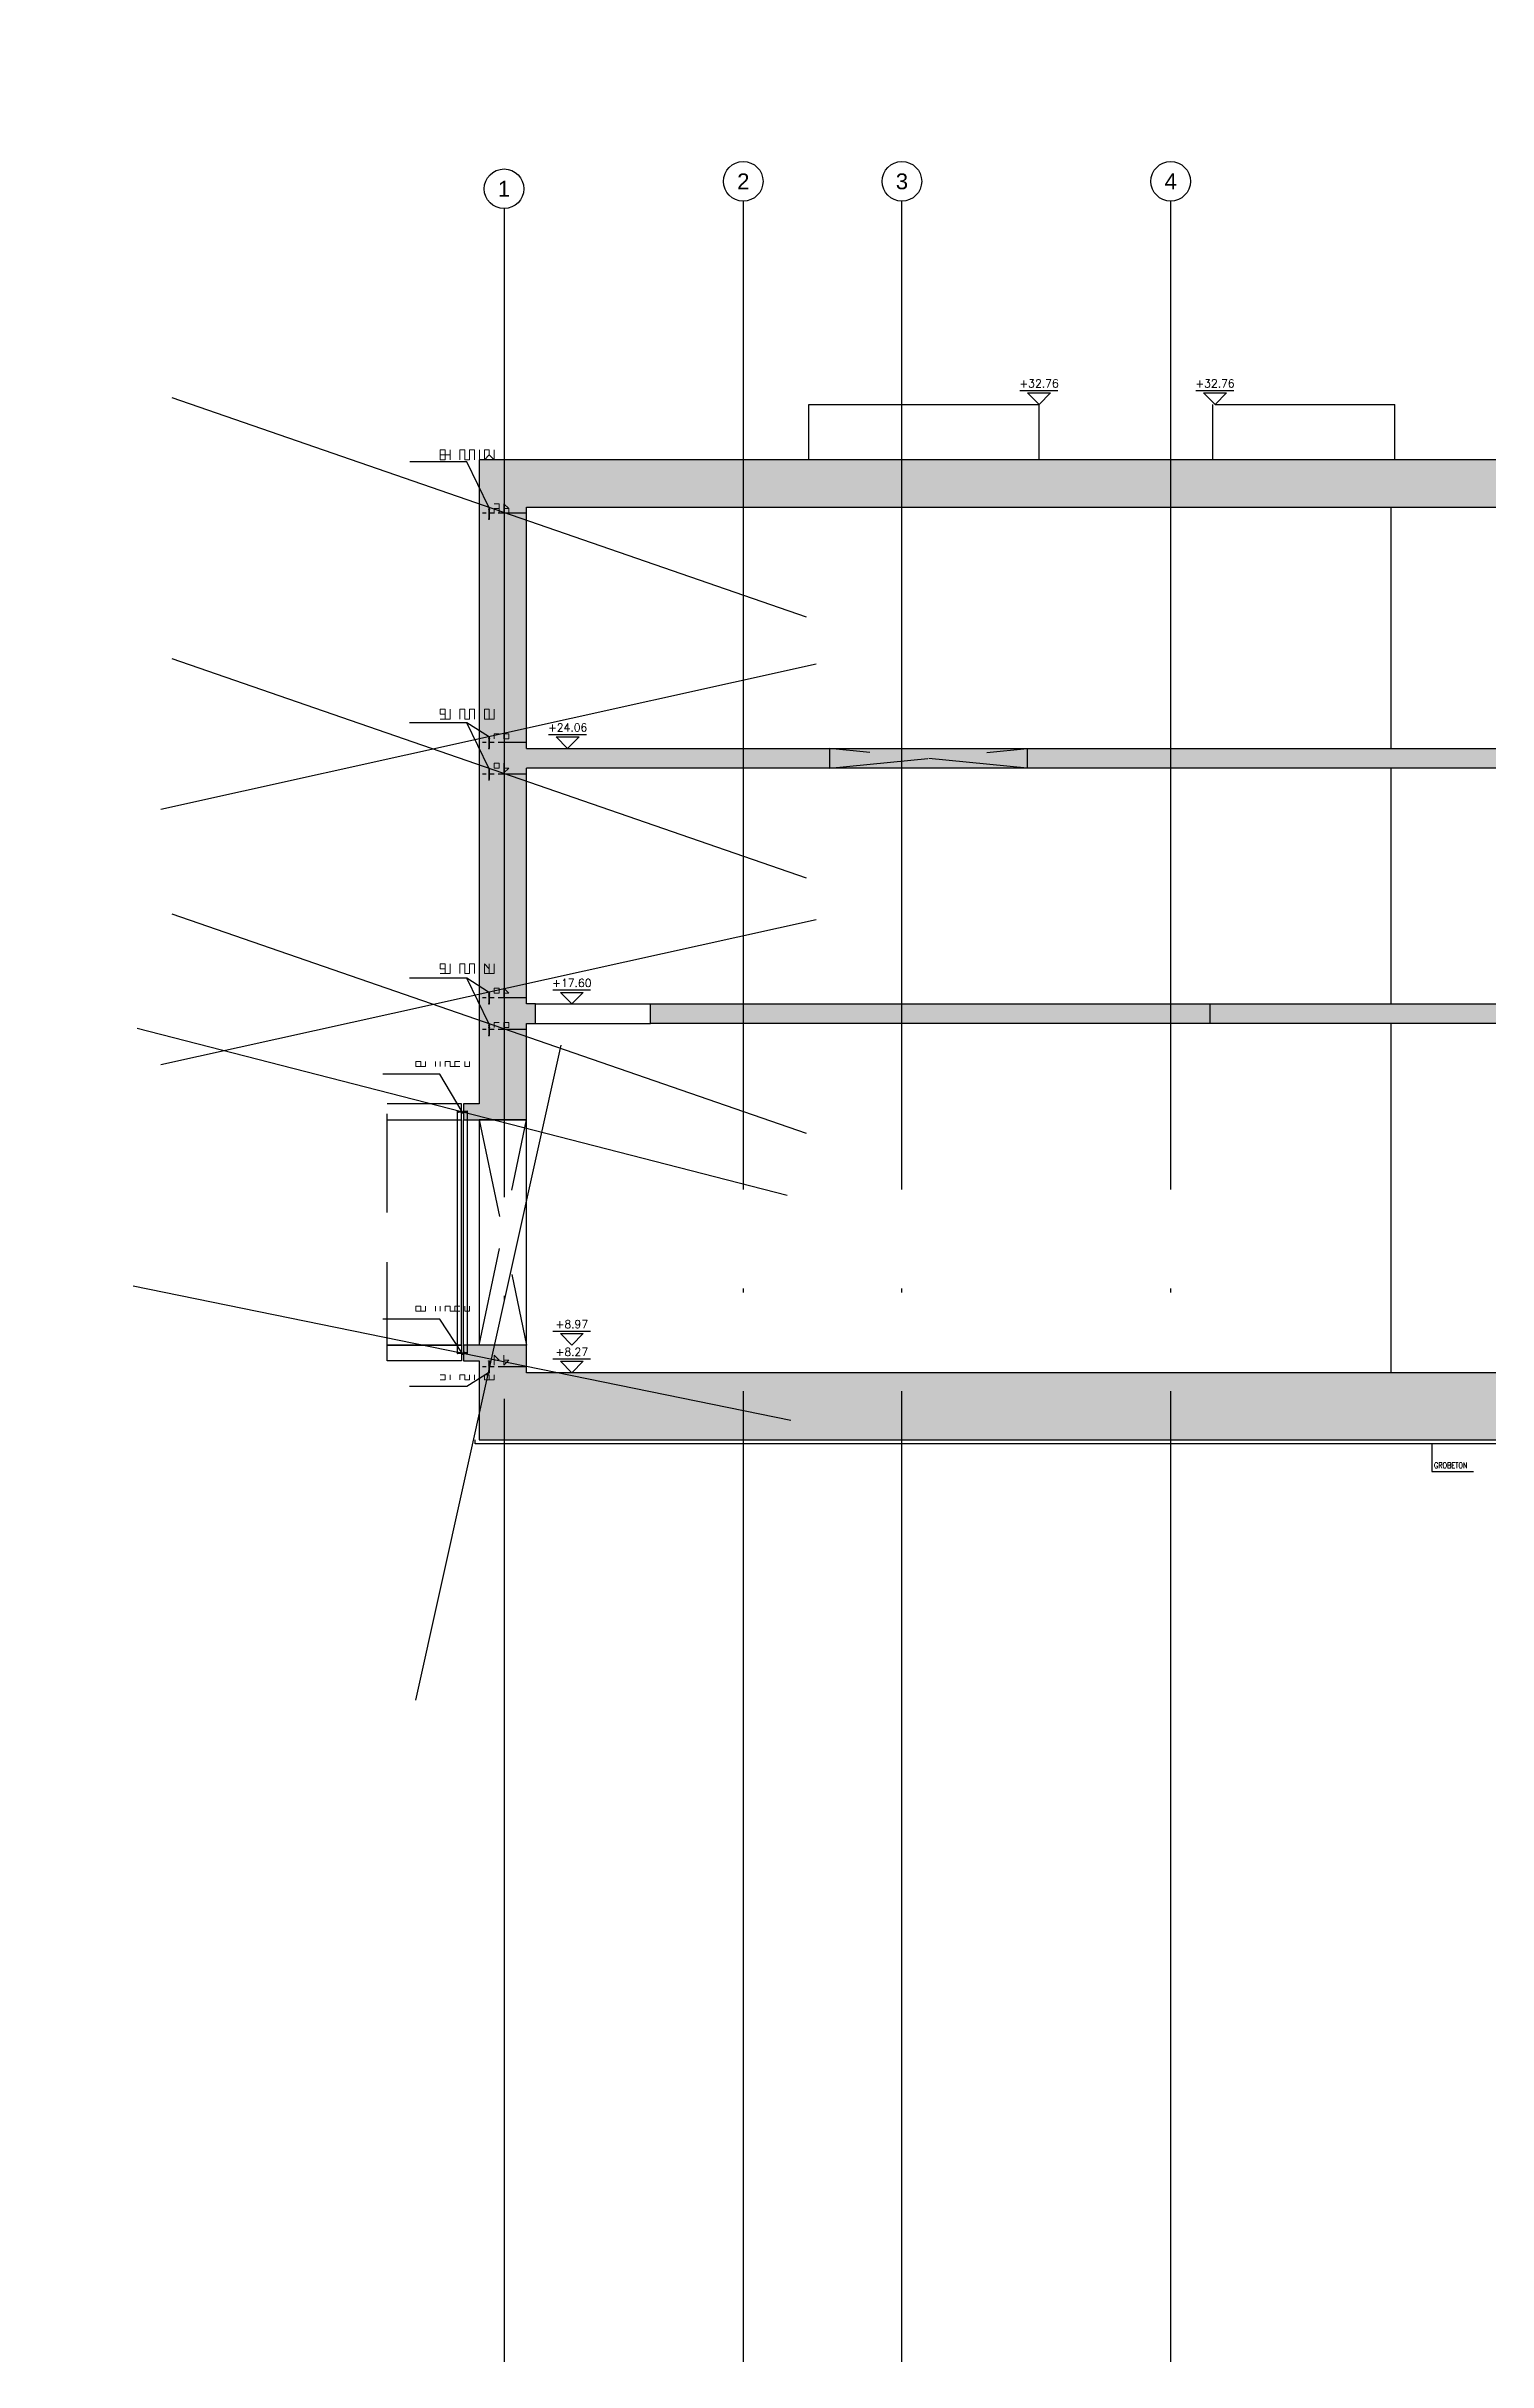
# Model space of a CAD drawing. Header units: millimetres. Extents: x 400382 to 401500, y 4543975 to 4544133.
# Drawn here: x 400618.4 to 400654.9, y 4544006.1 to 4544064.7 of the extents above; entities that cross this region are included whole.
import ezdxf
from ezdxf.enums import TextEntityAlignment as Align

# ---------------------------------------------------------------- set-up
doc = ezdxf.new("R2010")
doc.units = ezdxf.units.MM
for name, pattern in [('ACAD_ISO05W100', [33, 24, -3, 0, -3, 0, -3]), ('AKS', [3, 2.5, -0.25, 0, -0.25]), ('CIZGI', [0.4, 0.25, -0.15]), ('CONTINU', [0]), ('HIDDEN', [0.375, 0.25, -0.125]), ('UUC-ST-KAL-I05-101-U-000$0$ACAD_ISO05W100', [33, 24, -3, 0, -3, 0, -3])]:
    doc.linetypes.add(name, pattern=pattern)
for name, color, linetype in [('aks prota', 2, 'AKS'), ('caks prota', 4, 'Continuous'), ('görünüş prota', 4, 'Continuous'), ('inşaat derzi prota', 11, 'Continuous'), ('kesik prota', 2, 'CIZGI'), ('kesit prota', 1, 'Continuous'), ('kesit tarama prota', 252, 'Continuous'), ('kolon tarama prota', 252, 'Continuous'), ('kot prota', 4, 'Continuous'), ('not çizgisi prota', 4, 'Continuous'), ('PRT-CST-rc_level', 6, 'Continuous'), ('PRT-CST-rc_levermark', 4, 'Continuous'), ('st_s_not yazısı', 6, 'Continuous'), ('st_s_not çizgisi', 4, 'CIZGI'), ('st_s_su tutucu', 2, 'Continuous'), ('st_s_ölçü', 4, 'Continuous'), ('taks prota', 7, 'Continuous'), ('UUC-ST-KAL-I05-101-U-000$0$st_s_su tutucu', 2, 'Continuous')]:
    doc.layers.add(name, color=color, linetype=linetype)
doc.styles.add('NOT', font='romanstw.shx')
doc.styles.add('OLCU', font='romanstw.shx')
doc.styles.add('TAKS', font='Arial Unicode.ttf')
doc.dimstyles.new('1-50', dxfattribs={"dimtxt": 10, "dimasz": 4, "dimexe": 4, "dimexo": 8, "dimgap": 4, "dimtad": 1, "dimdec": 1, "dimrnd": 0.05, "dimzin": 9, "dimdsep": 46, "dimtxsty": 'OLCU', "dimblk1": 'OBLIQUE', "dimblk2": 'OBLIQUE', "dimsah": 1, "dimcen": 2, "dimdle": 4, "dimclrd": 4, "dimclre": 4, "dimclrt": 3, "dimadec": 1, "dimazin": 0, "dimtfac": 1, "dimtdec": 1, "dimtix": 1, "dimtmove": 2, "dimatfit": 3, "dimldrblk": 'OBLIQUE', "dimfxl": 1, "dimtvp": 1, "dimtolj": 1, "dimtzin": 1, "dimarcsym": 0})

# ---------------------------------------------------------------- blocks, each defined once
blk = doc.blocks.new('_Oblique')
at = {"layer": 'st_s_ölçü', "lineweight": -2}
blk.add_line((-0.5, -0.5), (0.5, 0.5), dxfattribs=at)
blk = doc.blocks.new('KOTK5')
at = {"layer": 'PRT-CST-rc_levermark'}
blk.add_line((217, 160), (-213, 160), dxfattribs=at)
blk.add_lwpolyline([(130, 130), (-130, 130), (0, 0)], close=True, dxfattribs=at)
at = {"layer": 'PRT-CST-rc_level', "style": 'OLCU'}
blk.add_attdef('000.00', text='', height=90, dxfattribs=at).set_placement((0, 193), align=Align.CENTER)
blk = doc.blocks.new('D')
at = {"layer": 'st_s_su tutucu', "linetype": 'CONTINU', "ltscale": 0.2}
for p, q in [((-39988, 52508), (-39993, 52508)), ((-39993, 52508), (-39993, 52507)), ((-39993, 52507), (-39991, 52506)), ((-39991, 52499), (-39992, 52499)), ((-39992, 52499), (-39992, 52498)), ((-39992, 52498), (-39991, 52498)), ((-39991, 52489), (-39992, 52489)), ((-39992, 52489), (-39992, 52488)), ((-39992, 52488), (-39991, 52488)), ((-39991, 52479), (-39992, 52479)), ((-39992, 52479), (-39992, 52478)), ((-39992, 52478), (-39991, 52478)), ((-39992, 52468), (-39992, 52469)), ((-39992, 52469), (-39991, 52469)), ((-39991, 52468), (-39992, 52468)), ((-39991, 52506), (-39991, 52499)), ((-39991, 52498), (-39991, 52489)), ((-39991, 52488), (-39991, 52479)), ((-39991, 52469), (-39991, 52478)), ((-39991, 52459), (-39991, 52468)), ((-39990, 52506), (-39988, 52507)), ((-39990, 52499), (-39990, 52506)), ((-39989, 52499), (-39990, 52499)), ((-39990, 52489), (-39990, 52498)), ((-39990, 52498), (-39989, 52498)), ((-39989, 52489), (-39990, 52489)), ((-39990, 52479), (-39990, 52488)), ((-39990, 52488), (-39989, 52488)), ((-39989, 52479), (-39990, 52479)), ((-39990, 52478), (-39989, 52478)), ((-39990, 52478), (-39990, 52469)), ((-39990, 52469), (-39989, 52469)), ((-39989, 52468), (-39990, 52468)), ((-39990, 52468), (-39990, 52459)), ((-39989, 52498), (-39989, 52499)), ((-39989, 52488), (-39989, 52489)), ((-39989, 52478), (-39989, 52479)), ((-39989, 52469), (-39989, 52468)), ((-39988, 52507), (-39988, 52508)), ((-39993, 52449), (-39991, 52450)), ((-39993, 52448), (-39993, 52449)), ((-39988, 52448), (-39993, 52448)), ((-39992, 52458), (-39992, 52459)), ((-39992, 52459), (-39991, 52459)), ((-39991, 52458), (-39992, 52458)), ((-39991, 52450), (-39991, 52458)), ((-39990, 52459), (-39989, 52459)), ((-39989, 52458), (-39990, 52458)), ((-39990, 52458), (-39990, 52450)), ((-39990, 52450), (-39988, 52449)), ((-39989, 52459), (-39989, 52458)), ((-39988, 52449), (-39988, 52448))]:
    blk.add_line(p, q, dxfattribs=at)

msp = doc.modelspace()

# ---------------------------------------------------------------- hatches: boundary and pattern name
at = {"layer": 'kesit tarama prota'}
h = msp.add_hatch(color=256, dxfattribs=at)
h.dxf.hatch_style = 1
h.paths.add_polyline_path([(400665.472, 4544054.199), (400629.395, 4544054.199), (400629.395, 4544037.909), (400628.995, 4544037.909), (400628.995, 4544037.509), (400630.595, 4544037.509), (400630.595, 4544039.939), (400630.823, 4544039.939), (400630.823, 4544040.439), (400630.595, 4544040.439), (400630.595, 4544046.399), (400665.472, 4544046.399), (400665.472, 4544046.899), (400630.595, 4544046.899), (400630.595, 4544052.999), (400665.472, 4544052.999)])
h = msp.add_hatch(color=256, dxfattribs=at)
h.dxf.hatch_style = 1
h.paths.add_polyline_path([(400647.873, 4544039.939), (400633.723, 4544039.939), (400633.723, 4544040.439), (400647.873, 4544040.439)])
h = msp.add_hatch(dxfattribs=at)
h.set_pattern_fill('DOTS', color=2, scale=0.05, angle=36)
h.set_pattern_definition([(36, (401120.5221, 4543709.65936), (-0.014547592, 0.087543451), [0, -0.079375])])
h.paths.add_polyline_path([(400655.873, 4544040.439), (400647.873, 4544040.439), (400647.873, 4544039.939), (400655.873, 4544039.939)])
h.paths.add_polyline_path([(400663.872, 4544040.439), (400659.873, 4544040.439), (400659.873, 4544039.939), (400663.872, 4544039.939)])
h = msp.add_hatch(color=256, dxfattribs=at)
h.dxf.hatch_style = 1
h.paths.add_polyline_path([(400666.858, 4544031.109), (400630.595, 4544031.109), (400630.595, 4544031.809), (400628.995, 4544031.809), (400628.995, 4544031.409), (400629.395, 4544031.409), (400629.395, 4544029.409), (400666.858, 4544029.409)])

# ---------------------------------------------------------------- linework, layer by layer
at = {"layer": 'aks prota', "ltscale": 10}
for p, q in [((400630.023, 4544060.553), (400630.023, 4544006.098)), ((400636.073, 4544060.74), (400636.073, 4544006.098)), ((400640.073, 4544060.74), (400640.073, 4544006.098)), ((400646.873, 4544060.74), (400646.873, 4544006.098))]:
    msp.add_line(p, q, dxfattribs=at)
at = {"layer": 'caks prota', "ltscale": 0.05}
for centre in [(400630.023, 4544061.053), (400636.073, 4544061.24), (400640.085, 4544061.24), (400646.88, 4544061.24)]:
    msp.add_circle(centre, 0.5, dxfattribs=at)
at = {"layer": 'görünüş prota', "color": 4}
for p, q in [((400637.734, 4544054.199), (400637.734, 4544055.599)), ((400643.552, 4544054.199), (400643.552, 4544055.599)), ((400647.95, 4544054.199), (400647.95, 4544055.599)), ((400652.55, 4544054.199), (400652.55, 4544055.599)), ((400652.454, 4544046.899), (400652.454, 4544052.999)), ((400652.454, 4544040.439), (400652.454, 4544046.399)), ((400652.454, 4544031.109), (400652.454, 4544039.939))]:
    msp.add_line(p, q, dxfattribs=at)
for points in [[(400637.734, 4544055.599), (400643.552, 4544055.599)], [(400648.001, 4544055.599), (400652.55, 4544055.599)], [(400630.823, 4544040.439), (400633.723, 4544040.439)], [(400630.823, 4544039.939), (400633.723, 4544039.939)], [(400629.395, 4544037.509), (400629.395, 4544031.809)], [(400630.595, 4544031.809), (400630.595, 4544037.509)]]:
    msp.add_lwpolyline(points, dxfattribs=at)
at = {"layer": 'görünüş prota'}
for points in [[(400647.873, 4544040.439), (400655.873, 4544040.439)], [(400655.873, 4544039.939), (400647.873, 4544039.939)], [(400664.558, 4544029.309), (400629.295, 4544029.309), (400629.295, 4544029.409)]]:
    msp.add_lwpolyline(points, dxfattribs=at)
at = {"layer": 'inşaat derzi prota', "linetype": 'ACAD_ISO05W100', "ltscale": 0.03}
for points in [[(400630.595, 4544052.849), (400629.395, 4544052.849)], [(400630.595, 4544047.049), (400629.395, 4544047.049)], [(400630.595, 4544046.249), (400629.395, 4544046.249)], [(400630.595, 4544040.589), (400629.395, 4544040.589)], [(400630.595, 4544039.789), (400629.395, 4544039.789)], [(400630.595, 4544031.259), (400629.395, 4544031.259)]]:
    msp.add_lwpolyline(points, dxfattribs=at)
at = {"layer": 'kesik prota', "ltscale": 10}
msp.add_lwpolyline([(400638.252, 4544046.899), (400638.252, 4544046.399), (400643.252, 4544046.899), (400643.252, 4544046.399), (400638.252, 4544046.899)], dxfattribs=at)
msp.add_lwpolyline([(400629.395, 4544031.809), (400630.595, 4544037.509), (400629.395, 4544037.509), (400630.595, 4544031.809)], close=True, dxfattribs=at)
at = {"layer": 'kesit prota', "color": 1}
for p, q in [((400630.595, 4544046.899), (400630.595, 4544052.999)), ((400630.595, 4544040.439), (400630.595, 4544046.399)), ((400628.995, 4544031.809), (400628.995, 4544037.509))]:
    msp.add_line(p, q, dxfattribs=at)
for points in [[(400630.595, 4544052.999), (400665.472, 4544052.999), (400665.472, 4544054.199), (400629.395, 4544054.199), (400629.395, 4544037.909)], [(400630.595, 4544046.899), (400665.472, 4544046.899), (400665.472, 4544046.399), (400630.595, 4544046.399)], [(400629.395, 4544037.909), (400628.995, 4544037.909), (400628.995, 4544037.509), (400630.595, 4544037.509), (400630.595, 4544039.939), (400630.823, 4544039.939), (400630.823, 4544040.439), (400630.595, 4544040.439)], [(400630.595, 4544031.109), (400630.595, 4544031.809), (400628.995, 4544031.809), (400628.995, 4544031.409), (400629.395, 4544031.409), (400629.395, 4544029.409), (400666.858, 4544029.409), (400666.858, 4544031.109), (400630.595, 4544031.109)]]:
    msp.add_lwpolyline(points, dxfattribs=at)
msp.add_lwpolyline([(400647.873, 4544039.939), (400633.723, 4544039.939), (400633.723, 4544040.439), (400647.873, 4544040.439)], close=True, dxfattribs=at)
at = {"layer": 'kolon tarama prota', "linetype": 'HIDDEN', "ltscale": 10}
msp.add_line((400627.064, 4544031.409), (400627.064, 4544037.909), dxfattribs=at)
at = {"layer": 'kolon tarama prota'}
msp.add_line((400628.945, 4544031.809), (400628.945, 4544037.509), dxfattribs=at)
for points in [[(400627.064, 4544037.509), (400628.945, 4544037.509), (400628.945, 4544037.909), (400627.064, 4544037.909)], [(400628.945, 4544031.809), (400627.064, 4544031.809)], [(400627.064, 4544031.809), (400628.945, 4544031.809), (400628.945, 4544031.409), (400627.064, 4544031.409)]]:
    msp.add_lwpolyline(points, dxfattribs=at)
at = {"layer": 'st_s_not çizgisi', "linetype": 'CONTINU'}
msp.add_lwpolyline([(400653.48, 4544029.309), (400653.48, 4544028.614), (400654.537, 4544028.614)], dxfattribs=at)
at = {"layer": 'st_s_ölçü', "color": 6, "lineweight": 0}
for points in [[(400628.534, 4544054.447), (400628.411, 4544054.447), (400628.411, 4544054.323), (400628.534, 4544054.323), (400628.534, 4544054.199), (400628.411, 4544054.199), (400628.411, 4544054.323)], [(400628.534, 4544054.447), (400628.534, 4544054.323), (400628.658, 4544054.323), (400628.658, 4544054.199), (400628.658, 4544054.323), (400628.658, 4544054.447)], [(400628.906, 4544054.447), (400628.906, 4544054.199)], [(400628.906, 4544054.447), (400629.03, 4544054.447)], [(400629.03, 4544054.447), (400629.03, 4544054.323), (400629.03, 4544054.199), (400629.153, 4544054.199), (400629.153, 4544054.323), (400629.153, 4544054.447)], [(400629.153, 4544054.447), (400629.277, 4544054.447)], [(400629.277, 4544054.447), (400629.277, 4544054.199)], [(400629.648, 4544054.447), (400629.525, 4544054.447), (400629.525, 4544054.323), (400629.525, 4544054.199), (400629.648, 4544054.323)], [(400629.648, 4544054.447), (400629.648, 4544054.323), (400629.772, 4544054.199), (400629.772, 4544054.323), (400629.772, 4544054.447)], [(400629.772, 4544053.086), (400629.896, 4544053.086), (400629.896, 4544052.962), (400629.772, 4544052.962)], [(400629.896, 4544052.962), (400629.896, 4544052.838)], [(400630.143, 4544052.962), (400630.143, 4544052.838)], [(400628.534, 4544047.764), (400628.534, 4544047.888), (400628.411, 4544047.888), (400628.411, 4544047.764), (400628.534, 4544047.764), (400628.534, 4544047.64), (400628.411, 4544047.64)], [(400628.534, 4544047.888), (400628.534, 4544047.764), (400628.534, 4544047.64), (400628.658, 4544047.64), (400628.658, 4544047.764), (400628.658, 4544047.888)], [(400628.906, 4544047.888), (400628.906, 4544047.64)], [(400628.906, 4544047.888), (400629.03, 4544047.888)], [(400629.03, 4544047.888), (400629.03, 4544047.764), (400629.03, 4544047.64), (400629.153, 4544047.64), (400629.153, 4544047.764), (400629.153, 4544047.888)], [(400629.153, 4544047.888), (400629.277, 4544047.888)], [(400629.277, 4544047.888), (400629.277, 4544047.64)], [(400629.648, 4544047.764), (400629.648, 4544047.888), (400629.525, 4544047.888), (400629.525, 4544047.764), (400629.525, 4544047.64), (400629.648, 4544047.64)], [(400629.648, 4544047.888), (400629.648, 4544047.764), (400629.648, 4544047.64), (400629.772, 4544047.64), (400629.772, 4544047.764), (400629.772, 4544047.888)], [(400629.772, 4544047.269), (400629.896, 4544047.269), (400629.772, 4544047.269), (400629.772, 4544047.145)], [(400628.534, 4544041.328), (400628.534, 4544041.452), (400628.411, 4544041.452), (400628.411, 4544041.328), (400628.534, 4544041.328), (400628.534, 4544041.205), (400628.411, 4544041.205)], [(400628.534, 4544041.452), (400628.534, 4544041.205), (400628.658, 4544041.205), (400628.658, 4544041.452)], [(400628.906, 4544041.452), (400628.906, 4544041.205)], [(400628.906, 4544041.452), (400629.03, 4544041.452)], [(400629.03, 4544041.452), (400629.03, 4544041.205), (400629.153, 4544041.205), (400629.153, 4544041.452)], [(400629.153, 4544041.452), (400629.277, 4544041.452)], [(400629.277, 4544041.452), (400629.277, 4544041.205)], [(400629.648, 4544041.328), (400629.525, 4544041.452), (400629.525, 4544041.328), (400629.525, 4544041.205), (400629.648, 4544041.205)], [(400629.648, 4544041.452), (400629.648, 4544041.205), (400629.772, 4544041.205), (400629.772, 4544041.452)], [(400629.772, 4544040.833), (400629.772, 4544040.71), (400629.772, 4544040.833), (400629.896, 4544040.833), (400629.896, 4544040.71), (400629.772, 4544040.71)], [(400629.772, 4544039.967), (400629.896, 4544039.967), (400629.772, 4544039.967), (400629.772, 4544039.843)], [(400627.916, 4544038.977), (400627.792, 4544038.977), (400627.792, 4544038.853), (400627.916, 4544038.853), (400627.792, 4544038.853)], [(400627.916, 4544038.977), (400627.916, 4544038.853), (400628.039, 4544038.853), (400628.039, 4544038.977)], [(400628.287, 4544038.977), (400628.287, 4544038.853)], [(400628.534, 4544038.977), (400628.534, 4544038.853)], [(400628.534, 4544038.977), (400628.658, 4544038.977)], [(400628.658, 4544038.977), (400628.658, 4544038.853), (400628.782, 4544038.853), (400628.782, 4544038.977)], [(400628.906, 4544038.977), (400628.782, 4544038.977), (400628.782, 4544038.853), (400628.906, 4544038.853)], [(400629.03, 4544038.977), (400629.03, 4544038.853), (400629.153, 4544038.853), (400629.153, 4544038.977)], [(400627.916, 4544032.789), (400627.792, 4544032.789), (400627.792, 4544032.665), (400627.916, 4544032.665), (400627.792, 4544032.665)], [(400627.916, 4544032.789), (400627.916, 4544032.665), (400628.039, 4544032.665), (400628.039, 4544032.789)], [(400628.287, 4544032.789), (400628.287, 4544032.665)], [(400628.534, 4544032.789), (400628.534, 4544032.665)], [(400628.534, 4544032.789), (400628.658, 4544032.789)], [(400628.658, 4544032.789), (400628.658, 4544032.665), (400628.782, 4544032.665), (400628.782, 4544032.789)], [(400628.906, 4544032.789), (400628.782, 4544032.789), (400628.782, 4544032.665), (400628.906, 4544032.665)], [(400629.03, 4544032.789), (400629.03, 4544032.665), (400629.153, 4544032.665), (400629.153, 4544032.789)], [(400629.772, 4544031.428), (400629.772, 4544031.551), (400629.896, 4544031.428), (400629.772, 4544031.428), (400629.772, 4544031.304)], [(400628.534, 4544031.056), (400628.411, 4544031.056), (400628.534, 4544031.056), (400628.534, 4544030.933), (400628.411, 4544030.933)], [(400628.906, 4544031.056), (400628.906, 4544030.933)], [(400628.906, 4544031.056), (400629.03, 4544031.056)], [(400629.03, 4544031.056), (400629.03, 4544030.933), (400629.153, 4544030.933), (400629.153, 4544031.056)], [(400629.277, 4544031.056), (400629.277, 4544030.933)], [(400629.648, 4544031.056), (400629.525, 4544031.056), (400629.525, 4544030.933), (400629.648, 4544030.933)], [(400629.648, 4544031.056), (400629.648, 4544030.933), (400629.772, 4544030.933), (400629.772, 4544031.056)]]:
    msp.add_lwpolyline(points, dxfattribs=at)
for points in [[(400629.401, 4544054.447), (400629.401, 4544054.323), (400629.401, 4544054.199), (400629.401, 4544054.323), (400629.401, 4544054.447)], [(400629.772, 4544052.962), (400629.772, 4544052.838), (400629.772, 4544052.962)], [(400630.02, 4544052.838), (400630.02, 4544053.086), (400630.143, 4544052.962), (400630.02, 4544052.962), (400630.02, 4544052.838)], [(400629.401, 4544047.888), (400629.401, 4544047.764), (400629.401, 4544047.64), (400629.401, 4544047.764), (400629.401, 4544047.888)], [(400630.02, 4544047.145), (400630.02, 4544047.269), (400630.143, 4544047.269), (400630.143, 4544047.145), (400630.02, 4544047.145)], [(400629.772, 4544046.403), (400629.772, 4544046.526), (400629.896, 4544046.526), (400629.896, 4544046.403), (400629.772, 4544046.403)], [(400630.02, 4544046.279), (400630.02, 4544046.526), (400630.02, 4544046.403), (400630.143, 4544046.403), (400630.02, 4544046.279)], [(400629.401, 4544041.452), (400629.401, 4544041.205), (400629.401, 4544041.452)], [(400630.02, 4544040.586), (400630.02, 4544040.833), (400630.143, 4544040.71), (400630.02, 4544040.71), (400630.02, 4544040.586)], [(400630.02, 4544039.843), (400630.02, 4544039.967), (400630.143, 4544039.967), (400630.143, 4544039.843), (400630.02, 4544039.843)], [(400628.411, 4544038.977), (400628.411, 4544038.853), (400628.411, 4544038.977)], [(400628.411, 4544032.789), (400628.411, 4544032.665), (400628.411, 4544032.789)], [(400630.02, 4544031.304), (400630.02, 4544031.551), (400630.02, 4544031.428), (400630.143, 4544031.428), (400630.02, 4544031.304)], [(400628.658, 4544031.056), (400628.658, 4544030.933), (400628.658, 4544031.056)], [(400629.401, 4544031.056), (400629.401, 4544030.933), (400629.401, 4544031.056)]]:
    msp.add_lwpolyline(points, close=True, dxfattribs=at)
at = {"layer": 'UUC-ST-KAL-I05-101-U-000$0$st_s_su tutucu', "linetype": 'UUC-ST-KAL-I05-101-U-000$0$ACAD_ISO05W100', "ltscale": 0.05}
for points in [[(400628.989, 4544037.689, -0.57735), (400628.988, 4544037.686), (400628.953, 4544037.686, -0.57735), (400628.951, 4544037.689), (400628.963, 4544037.709, 0.57735), (400628.962, 4544037.712), (400628.916, 4544037.712), (400628.916, 4544037.718), (400628.912, 4544037.718), (400628.912, 4544037.712), (400628.879, 4544037.712), (400628.879, 4544037.718), (400628.875, 4544037.718), (400628.875, 4544037.712), (400628.854, 4544037.712), (400628.846, 4544037.725), (400628.84, 4544037.725), (400628.84, 4544037.694), (400628.846, 4544037.694), (400628.854, 4544037.707), (400628.875, 4544037.707), (400628.875, 4544037.701), (400628.879, 4544037.701), (400628.879, 4544037.707), (400628.912, 4544037.707), (400628.912, 4544037.701), (400628.916, 4544037.701), (400628.916, 4544037.707), (400628.954, 4544037.707, -0.57735), (400628.955, 4544037.704), (400628.944, 4544037.684, 0.57735), (400628.945, 4544037.682), (400628.996, 4544037.682, 0.57735), (400628.997, 4544037.684), (400628.986, 4544037.704, -0.57735), (400628.987, 4544037.707), (400629.025, 4544037.707), (400629.025, 4544037.701), (400629.029, 4544037.701), (400629.029, 4544037.707), (400629.062, 4544037.707), (400629.062, 4544037.701), (400629.066, 4544037.701), (400629.066, 4544037.707), (400629.087, 4544037.707), (400629.095, 4544037.694), (400629.1, 4544037.694), (400629.1, 4544037.725), (400629.095, 4544037.725), (400629.087, 4544037.712), (400629.066, 4544037.712), (400629.066, 4544037.718), (400629.062, 4544037.718), (400629.062, 4544037.712), (400629.029, 4544037.712), (400629.029, 4544037.718), (400629.025, 4544037.718), (400629.025, 4544037.712), (400628.979, 4544037.712, 0.57735), (400628.978, 4544037.709)], [(400628.989, 4544031.589, -0.57735), (400628.988, 4544031.586), (400628.953, 4544031.586, -0.57735), (400628.951, 4544031.589), (400628.963, 4544031.609, 0.57735), (400628.962, 4544031.612), (400628.916, 4544031.612), (400628.916, 4544031.618), (400628.912, 4544031.618), (400628.912, 4544031.612), (400628.879, 4544031.612), (400628.879, 4544031.618), (400628.875, 4544031.618), (400628.875, 4544031.612), (400628.854, 4544031.612), (400628.846, 4544031.625), (400628.84, 4544031.625), (400628.84, 4544031.594), (400628.846, 4544031.594), (400628.854, 4544031.607), (400628.875, 4544031.607), (400628.875, 4544031.601), (400628.879, 4544031.601), (400628.879, 4544031.607), (400628.912, 4544031.607), (400628.912, 4544031.601), (400628.916, 4544031.601), (400628.916, 4544031.607), (400628.954, 4544031.607, -0.57735), (400628.955, 4544031.604), (400628.944, 4544031.584, 0.57735), (400628.945, 4544031.582), (400628.996, 4544031.582, 0.57735), (400628.997, 4544031.584), (400628.986, 4544031.604, -0.57735), (400628.987, 4544031.607), (400629.025, 4544031.607), (400629.025, 4544031.601), (400629.029, 4544031.601), (400629.029, 4544031.607), (400629.062, 4544031.607), (400629.062, 4544031.601), (400629.066, 4544031.601), (400629.066, 4544031.607), (400629.087, 4544031.607), (400629.095, 4544031.594), (400629.1, 4544031.594), (400629.1, 4544031.625), (400629.095, 4544031.625), (400629.087, 4544031.612), (400629.066, 4544031.612), (400629.066, 4544031.618), (400629.062, 4544031.618), (400629.062, 4544031.612), (400629.029, 4544031.612), (400629.029, 4544031.618), (400629.025, 4544031.618), (400629.025, 4544031.612), (400628.979, 4544031.612, 0.57735), (400628.978, 4544031.609)]]:
    msp.add_lwpolyline(points, format="xyb", close=True, dxfattribs=at)
at = {"layer": 'UUC-ST-KAL-I05-101-U-000$0$st_s_su tutucu', "linetype": 'UUC-ST-KAL-I05-101-U-000$0$ACAD_ISO05W100'}
for points in [[(400628.84, 4544037.694), (400628.84, 4544031.625)], [(400629.1, 4544031.625), (400629.1, 4544037.694)]]:
    msp.add_lwpolyline(points, dxfattribs=at)

# ---------------------------------------------------------------- block references
at = {"layer": 'kot prota', "linetype": 'CONTINU', "ltscale": 0.1}
ref = msp.add_blockref('KOTK5', (400643.552, 4544055.599), dxfattribs=dict(at, xscale=-0.002222222222222221, yscale=0.002222222222222222, zscale=0.002222222222222222, rotation=359.9999999998683))
ref.add_attrib('000.00', '+32.76', dxfattribs={"layer": 'PRT-CST-rc_level', "height": 0.2, "style": 'OLCU'}).set_placement((400643.552, 4544056.028), align=Align.CENTER)
ref = msp.add_blockref('KOTK5', (400648.001, 4544055.599), dxfattribs=dict(at, xscale=-0.002222222222222221, yscale=0.002222222222222222, zscale=0.002222222222222222, rotation=359.9999999998683))
ref.add_attrib('000.00', '+32.76', dxfattribs={"layer": 'PRT-CST-rc_level', "height": 0.2, "style": 'OLCU'}).set_placement((400648.001, 4544056.028), align=Align.CENTER)
ref = msp.add_blockref('KOTK5', (400631.632, 4544046.899), dxfattribs=dict(at, xscale=-0.002222222222222221, yscale=0.002222222222222222, zscale=0.002222222222222222, rotation=359.9999999998683))
ref.add_attrib('000.00', '+24.06', dxfattribs={"layer": 'PRT-CST-rc_level', "height": 0.2, "style": 'OLCU'}).set_placement((400631.632, 4544047.328), align=Align.CENTER)
ref = msp.add_blockref('KOTK5', (400631.738, 4544040.439), dxfattribs=dict(at, xscale=-0.002222222222222221, yscale=0.002222222222222222, zscale=0.002222222222222222, rotation=359.9999999998683))
ref.add_attrib('000.00', '+17.60', dxfattribs={"layer": 'PRT-CST-rc_level', "height": 0.2, "style": 'OLCU'}).set_placement((400631.738, 4544040.868), align=Align.CENTER)
ref = msp.add_blockref('KOTK5', (400631.738, 4544031.809), dxfattribs=dict(at, xscale=-0.002222222222222221, yscale=0.002222222222222222, zscale=0.002222222222222222, rotation=359.9999999998683))
ref.add_attrib('000.00', '+8.97', dxfattribs={"layer": 'PRT-CST-rc_level', "height": 0.2, "style": 'OLCU'}).set_placement((400631.738, 4544032.238), align=Align.CENTER)
ref = msp.add_blockref('KOTK5', (400631.738, 4544031.109), dxfattribs=dict(at, xscale=-0.002222222222222221, yscale=0.002222222222222222, zscale=0.002222222222222222, rotation=359.9999999998683))
ref.add_attrib('000.00', '+8.27', dxfattribs={"layer": 'PRT-CST-rc_level', "height": 0.2, "style": 'OLCU'}).set_placement((400631.738, 4544031.538), align=Align.CENTER)
at = {"layer": 'st_s_ölçü', "xscale": 0.004999999999999999, "yscale": 0.004999999999999999, "zscale": 0.004999999999999999, "rotation": 179.9999999999666}
for p in [(400429.694, 4544315.24), (400429.694, 4544309.44), (400429.694, 4544308.64), (400429.694, 4544302.98), (400429.694, 4544302.18), (400429.694, 4544293.65)]:
    msp.add_blockref('D', p, dxfattribs=at)

# ---------------------------------------------------------------- texts
at = {"layer": 'st_s_not yazısı', "ltscale": 0.05, "style": 'NOT', "width": 0.8}
msp.add_text('GROBETON', height=0.15, dxfattribs=at).set_placement((400653.538, 4544028.768), align=Align.MIDDLE_LEFT)
at = {"layer": 'taks prota', "style": 'TAKS'}
for s, p in [('2', (400636.073, 4544061.24)), ('3', (400640.085, 4544061.24)), ('4', (400646.88, 4544061.24)), ('1', (400630.023, 4544061.053))]:
    msp.add_text(s, height=0.4, dxfattribs=at).set_placement(p, align=Align.MIDDLE_CENTER)

# ---------------------------------------------------------------- leaders
at = {"layer": 'not çizgisi prota'}
for points in [[(400629.64, 4544052.999), (400629.081, 4544054.149), (400627.643, 4544054.149)], [(400629.64, 4544046.399), (400629.081, 4544047.549), (400627.643, 4544047.549)], [(400629.632, 4544047.198), (400629.081, 4544047.549), (400627.631, 4544047.549)], [(400629.64, 4544039.939), (400629.081, 4544041.089), (400627.643, 4544041.089)], [(400629.632, 4544040.738), (400629.081, 4544041.089), (400627.631, 4544041.089)], [(400628.962, 4544037.711), (400628.399, 4544038.663), (400626.96, 4544038.663)], [(400628.962, 4544031.608), (400628.399, 4544032.46), (400626.96, 4544032.46)], [(400629.632, 4544031.11), (400629.081, 4544030.759), (400627.631, 4544030.759)]]:
    msp.add_leader(points, dimstyle='1-50', override={"dimasz": 12, "dimgap": 4, "dimtad": 0}, dxfattribs=at)

doc.saveas('drawing.dxf')
